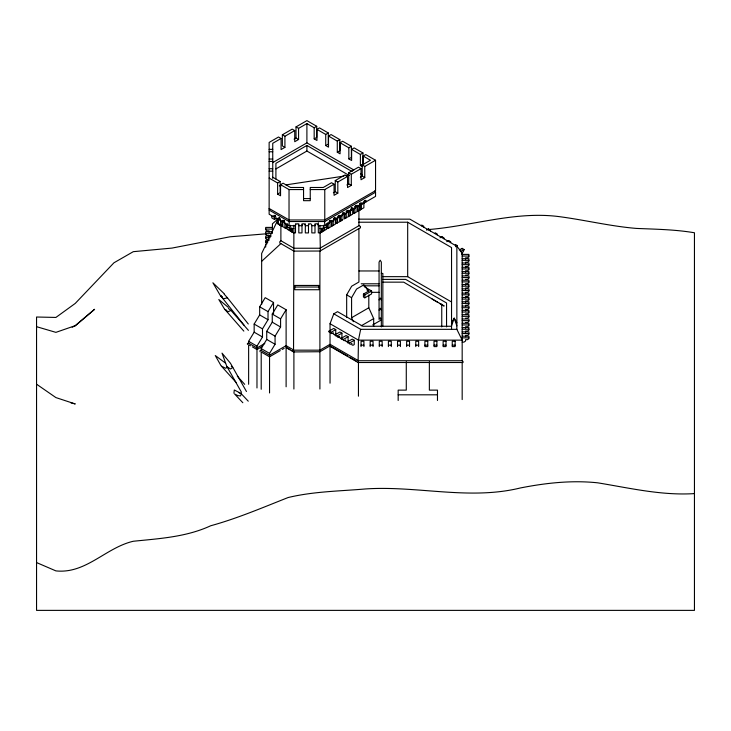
<?xml version="1.0" encoding="UTF-8"?>
<svg xmlns="http://www.w3.org/2000/svg" width="731" height="731" viewBox="0 0 731 731"><rect width="100%" height="100%" fill="white"/><g stroke="black" fill="none" stroke-linecap="round" stroke-linejoin="round"><path stroke-width="1.1" d="M233.938 393.278L234.285 389.988L240.892 393.36M295.488 225.057L296.32 223.942A1.736 1.425 0 0 1 297.974 223.942L298.805 225.057M301.994 225.057L302.817 223.942A1.736 1.425 0 0 1 304.48 223.942L305.311 225.057M308.491 225.057L309.323 223.942A1.736 1.425 0 0 1 310.986 223.942L311.817 225.057L311.817 232.915L314.997 232.915L314.997 223.814M314.997 225.057L315.829 223.942A1.736 1.425 0 0 1 317.482 223.942L318.314 225.057M330.037 383.181L330.037 323.732L333.793 313.827L360.648 329.334L358.446 340.134L358.099 362.503L330.037 346.302M451.539 325.88L454.198 318.131L456.857 322.81M238.936 392.702L241.349 393.835L240.517 395.891L237.94 395.635L234.633 394.018L242.847 402.744M277.442 220.744L261.652 253.511L261.652 304.471M451.539 322.81L454.198 318.131L456.857 325.88M346.668 317.565L346.668 294.858L351.666 286.205L358.921 282.011L358.921 228.593L360.456 227.871L360.456 226.436L358.921 225.715L319.904 248.238L293.899 248.238L280.887 240.727L280.887 224.591M353.356 321.667L351.584 317.729L351.584 297.7L356.582 289.037L363.846 284.852L368.808 290.984L363.435 294.09L363.435 297.014L364.824 297.819L371.595 293.908L371.595 290.984L364.668 286.991M379.06 299.92L380.193 298.029L381.326 299.92M379.06 310.136L380.193 308.244L381.326 310.136M264.768 343.469L256.974 347.974L248.631 343.159L248.631 341.322L254.16 332.185L254.16 324.061L259.679 314.924L259.679 306.81L265.198 297.663L273.54 302.479L273.54 313.709M256.974 387.969L256.974 346.138L262.493 337L262.493 328.877L268.012 319.739L268.012 311.616L273.54 302.479M358.099 362.503L463.025 362.503L463.025 361.479L462.175 360.721L358.446 360.721L330.037 344.319L319.904 350.167L293.899 350.167L286.113 345.672L269.547 355.229L261.205 350.423L261.205 348.586L266.724 339.449L266.724 331.326L272.252 322.188L272.252 314.065L277.771 304.928L286.113 309.743L286.113 386.79M269.547 392.967L269.547 353.402L275.066 344.255L275.066 336.141L280.585 326.995L280.585 318.88L286.113 309.743M327.78 223.403L326.666 224.518L326.666 229.251L323.184 231.023L323.184 228.776M328.95 222.251L329.736 221.466M332.121 220.899L330.997 222.014L330.997 226.747L327.515 228.52L327.515 222.891M333.281 219.748L334.067 218.962M336.452 218.395L335.337 219.51L335.337 224.243L331.856 226.025L331.856 221.511M337.621 217.244L338.407 216.458M338.672 217.125L337.548 218.231L337.548 222.964L336.187 223.522L336.187 217.884M340.792 215.892L339.668 217.006L339.668 221.74L338.307 222.297M341.953 214.74L342.738 213.955M346.119 211.524L346.933 210.711L348.833 211.807L350.953 210.583L350.953 209.934A1.563 0.905 -60 0 1 352.059 208.015A1.563 0.905 -60 0 1 353.174 208.655L353.174 209.304L351.273 208.207M345.123 213.397L343.999 214.503L343.999 219.236M346.293 212.237L347.079 211.451M347.335 212.118L346.22 213.233L346.22 217.957L344.858 218.514L344.858 212.876M349.464 210.893L348.34 212.008L348.34 216.732L346.978 217.29M350.624 209.733L351.41 208.956M354.791 206.517L355.604 205.703L357.505 206.809L359.625 205.575L359.625 204.936A1.563 0.905 -60 0 1 360.73 203.008A1.563 0.905 -60 0 1 361.845 203.657L361.836 204.305L359.944 203.209M354.955 207.229L355.75 206.453M356.006 207.111L354.891 208.225L354.891 212.959L353.53 213.507L353.53 209.002M358.126 205.886L357.011 207.001L357.011 211.734L353.53 213.507M359.296 204.726L360.081 203.949M360.346 204.607L359.223 205.722L359.223 210.455L357.861 211.003L357.861 205.365M261.652 261.323L280.887 243.615L293.899 251.117L320.352 251.025L319.904 225.239M280.887 240.727L279.809 241.705L279.809 243.149L280.887 243.615M277.743 219.154L272.425 223.823L272.425 232.266M227.505 366.962L225.687 368.287L221.365 366.103L236.369 382.724M286.113 347.654L293.542 351.94L319.904 351.73L330.037 345.882L347.673 356.061M294.739 130.593L284.916 136.268L284.916 147.37L282.358 145.898L282.358 134.787L292.181 129.122L294.739 130.593L294.739 141.704L298.577 139.484L298.577 128.373L306.901 123.566L314.175 127.77L316.724 126.289L316.724 137.401L314.175 138.872L314.175 127.77M298.577 139.484L296.018 138.013L296.018 126.902L306.901 120.624L316.724 126.289M284.916 147.37L281.07 149.59L281.07 138.479L272.745 143.285L272.745 178.419M294.1 139.118L296.018 138.013M316.962 129.378L319.511 127.898L328.283 132.96L328.283 144.071L325.724 145.542L325.724 134.44L316.962 129.378L316.962 140.48L314.175 138.872M272.745 162.584L306.901 142.865L353.822 169.957M352.187 171.593L306.901 145.442L275.907 163.342L275.907 179.049M325.724 134.44L328.283 132.96M328.511 136.048L331.061 134.568L339.833 139.63L339.833 150.741L337.283 152.212L337.283 141.11L328.511 136.048L328.511 147.15L325.724 145.542M275.907 168.934L306.901 151.043L348.87 175.276M337.283 141.11L339.833 139.63M340.061 142.719L342.62 141.238L351.383 146.301L351.383 157.412L348.833 158.883L348.833 147.781L340.061 142.719L340.061 153.821L337.283 152.212M277.616 182.978L280.165 181.507L280.165 192.609L277.616 194.09L277.616 182.978L269.136 178.081M277.616 194.09L280.549 195.78L280.549 184.669L283.098 183.198L290.527 187.483L303.557 187.483L303.557 200.678L310.246 200.678L310.246 187.483L323.285 187.483L331.518 182.732L334.067 184.203L334.067 195.314L337.813 193.148L337.813 182.037L347.545 176.418L347.545 187.529L351.291 185.372L351.291 174.261L361.013 168.642L361.013 179.753L364.76 177.587L364.76 166.476L375.551 160.253L375.551 190.663L324.537 220.022L324.774 225.696L318.314 225.696M348.833 147.781L351.383 146.301M351.62 149.38L354.17 147.909L362.941 152.971L362.941 164.082L360.383 165.553L360.383 154.451L351.62 149.38L351.62 160.491L348.833 158.883M360.383 154.451L362.941 152.971M363.17 164.941L363.17 156.05L365.719 154.579L375.551 160.253M337.813 193.148L335.264 191.677L335.264 180.566L344.986 174.947L347.545 176.418M351.291 185.372L348.733 183.892L348.733 172.79L358.464 167.171L361.013 168.642M364.76 177.587L362.21 176.116L362.21 165.005L370.443 160.253L363.17 156.05M281.07 138.479L278.52 137.008L269.136 142.426L269.136 214.22L273.641 216.815L275.541 215.718M310.246 189.567L324.774 189.567L334.067 184.203M271.822 215.746L271.822 217.92L274.481 219.455L276.327 218.386M273.641 216.815L273.641 216.166A1.563 0.905 60 0 1 274.746 215.526A1.563 0.905 60 0 1 275.852 217.445L275.852 218.094L277.972 219.318L279.872 218.222M277.972 219.318L277.972 218.67A1.563 0.905 60 0 1 279.087 218.03A1.563 0.905 60 0 1 280.192 219.949L280.192 220.598L282.312 221.822L284.213 220.725M333.391 192.756L335.264 191.677M346.86 184.98L348.733 183.892M360.337 177.194L362.21 176.116M361.836 204.305L375.551 196.392L375.551 192.226L324.774 221.539L289.028 221.539L269.136 210.053L269.721 209.523L269.136 208.49L289.275 220.022L289.028 225.696L295.488 225.696M324.774 225.696L329.279 223.101L329.279 222.452A1.563 0.905 -60 0 1 330.385 220.534A1.563 0.905 -60 0 1 331.49 221.173L331.49 221.822L329.59 220.725M331.49 221.822L333.619 220.598L333.619 219.949A1.563 0.905 -60 0 1 334.725 218.03A1.563 0.905 -60 0 1 335.831 218.67L335.831 219.318L333.93 218.222M335.831 219.318L337.95 218.094L337.95 217.445A1.563 0.905 -60 0 1 339.056 215.526A1.563 0.905 -60 0 1 340.162 216.166L340.162 216.815L338.261 215.718M340.162 216.815L342.282 215.59L342.282 214.941A1.563 0.905 -60 0 1 343.396 213.023A1.563 0.905 -60 0 1 344.502 213.662L344.502 214.311L342.601 213.214M344.502 214.311L346.622 213.086L346.622 212.438A1.563 0.905 -60 0 1 347.728 210.519A1.563 0.905 -60 0 1 348.833 211.158L348.833 211.807M353.174 209.304L355.293 208.079L355.293 207.43A1.563 0.905 -60 0 1 356.399 205.512A1.563 0.905 -60 0 1 357.505 206.16L357.505 206.809M319.904 228.492L323.659 228.492L326.318 226.957L326.318 223.704M336.187 223.522L337.247 222.909M340.527 216.504L340.527 221.018L342.647 219.793M344.858 218.514L345.918 217.902M349.19 210.373L349.19 216.011L352.671 214.229L352.671 209.505M357.861 211.003L363.883 207.778L363.883 201.738M358.921 228.593L319.904 251.117L319.904 389.029M426.538 230.018L428.448 228.913L430.477 230.091L430.477 230.932M440.007 237.794L441.917 236.689L443.945 237.867L443.945 238.708M261.844 346.722L256.974 349.537L252.341 346.869M446.742 241.678L448.651 240.581L450.68 241.751L450.68 242.601M363.435 294.09L364.824 294.895L371.595 290.984M333.793 313.827L337.548 311.662L362.85 326.264L451.539 326.264M455.504 246.74L457.414 245.643L457.414 246.484M280.265 350.606L269.547 356.801L261.205 351.986L261.205 389.285M282.212 349.482L284.158 348.358M459.26 250.002L462.12 248.357L464.148 249.527L463.162 251.903L461.773 252.707L461.773 254.068M460.338 251.729L464.148 249.527M351.584 317.729L368.808 307.778L368.808 294.977M329.946 332.422L328.968 332.029L328.968 331.18L333.729 328.438L335.757 329.608L335.757 333.884L334.496 334.615L333.373 334.158L333.373 332.797L331.984 333.601L330.997 333.199L330.997 332.358L335.757 329.608M336.114 335.986L335.127 335.584L335.127 334.743L339.888 331.993L341.925 333.162L341.925 337.448L340.655 338.17L339.531 337.722L339.531 336.351L338.142 337.155L337.165 336.763L337.165 335.913L341.925 333.162M361.242 325.798L373.687 318.615L368.808 307.778M342.282 339.54L341.295 339.147L341.295 338.298L346.055 335.556L348.084 336.726L348.084 341.002L346.823 341.733L345.699 341.276L345.699 339.915L344.31 340.719L343.323 340.317L343.323 339.476L348.084 336.726M372.746 324.911L381.326 319.95L380.193 317.784L379.06 319.41L379.06 262.091L380.193 260.199L381.326 262.091L381.326 326.903M348.44 343.104L347.463 342.702L347.463 341.861L352.223 339.111L354.252 340.28L354.252 344.566L352.991 345.288L351.858 344.84L351.858 343.469L350.469 344.274L349.491 343.881L349.491 343.031L354.252 340.28M358.921 225.715L358.921 210.391L361.406 209.203L361.406 203.995M375.551 190.663L374.72 191.047L375.551 192.226M72.195 327.196L75.247 325.816L94.601 309.286L75.247 325.66L55.903 332.358L36.55 326.684M248.421 330.348L230.996 310.456L228.008 311.735L224.782 309.35L243.825 331.106M358.921 210.391L360.282 209.843L360.282 205.109M349.19 216.011L350.551 215.453L350.551 210.729L351.675 209.614L351.675 207.787M340.527 221.018L341.88 220.46L341.88 215.727L343.003 214.622L343.003 212.785M331.856 226.025L333.208 225.468L333.208 220.735L334.332 219.62L334.332 217.792M327.515 228.52L328.877 227.971L328.877 223.238L330.001 222.123L330.001 220.296M323.184 231.023L324.546 230.475L324.546 227.633M248.302 324.007L227.469 297.837L223.394 298.769L220.387 295.452L222.27 296.713M248.631 343.159L247.434 343.433L247.434 344.456M261.205 350.423L260.008 350.697L260.008 351.712M279.251 185.893L281.481 185.555M285.931 184.888L343.862 176.116M346.092 175.778L349.436 175.276M426.776 229.68C470.983 226.482 514.341 210.83 558.996 216.604C584.891 219.985 610.339 226.263 636.399 228.419C655.798 229.242 675.261 229.507 694.45 232.769L694.45 610.376L36.55 610.376L36.55 317.016L55.903 317.437L75.247 303.42L113.954 262.785L133.298 251.674L172.004 248.083L230.046 236.798L266.477 233.783M269.136 149.362L272.745 149.362M269.136 151.765L272.745 151.765M269.136 159.047L272.745 159.047M269.136 161.45L272.745 161.45M269.136 168.742L272.745 168.742M269.136 171.145L272.745 171.145M280.549 184.669L289.028 189.567L303.557 189.567M303.557 198.594L310.246 198.594M358.619 219.154L409.881 219.154L456.857 246.274L462.175 252.743L462.175 360.721M358.894 222.224L407.679 222.224L451.539 247.553L451.539 329.334M298.805 225.696L301.994 225.696M305.311 225.696L308.491 225.696M311.817 225.696L314.997 225.696M272.425 227.405L265.691 227.405L265.691 229.899L267.08 230.868L269.045 230.868L269.045 232.23M287.484 223.704L287.484 226.957L290.143 228.492L293.899 228.492M265.691 229.059L272.425 229.059M272.425 231.709L265.691 231.709L265.691 234.212L267.08 235.172L269.045 235.172L269.045 236.533M265.691 233.363L272.425 233.363M271.302 236.012L265.691 236.012L265.691 238.516L267.08 239.485L269.045 239.485M265.691 237.676L270.187 237.676M269.063 240.316L265.691 240.316L265.691 242.82L267.08 243.788M265.691 241.979L267.939 241.979M462.175 254.397L468.909 254.397L468.909 256.892L467.511 257.86L465.556 257.86L465.556 259.222M462.175 256.051L468.909 256.051M462.175 258.701L468.909 258.701L468.909 261.205L467.511 262.164L465.556 262.164L465.556 263.525M462.175 260.355L468.909 260.355M462.175 263.005L468.909 263.005L468.909 265.508L467.511 266.468L465.556 266.468L465.556 267.838M462.175 264.659L468.909 264.659M462.175 267.308L468.909 267.308L468.909 269.812L467.511 270.781L465.556 270.781L465.556 272.142M462.175 268.971L468.909 268.971M359.003 270.963L379.06 270.963M462.175 271.612L468.909 271.612L468.909 274.116L467.511 275.084L465.556 275.084M381.326 273.412L382.852 273.412L382.852 325.971M462.175 273.275L468.909 273.275M462.175 275.925L468.909 275.925L468.909 278.42L467.511 279.388L465.556 279.388M382.852 276.656L407.679 276.656L451.539 301.985M462.175 277.579L468.909 277.579M382.852 279.388L405.687 279.388L446.55 302.981L446.55 326.903M462.175 280.229L468.909 280.229L468.909 282.733L467.511 283.692L465.556 283.692L465.556 285.053M462.175 281.883L468.909 281.883M382.852 282.157L403.695 282.157L444.156 306.024L439.505 303.347M361.233 283.792L379.06 283.792M462.175 284.533L468.909 284.533L468.909 287.036L467.511 288.005L465.556 288.005L465.556 289.366M363.398 285.821L379.06 285.821M462.175 286.196L468.909 286.196M294.785 287.018L319.018 287.018M462.175 288.836L468.909 288.836L468.909 291.34L467.511 292.309L465.556 292.309L465.556 293.67M462.175 290.499L468.909 290.499M371.229 292.327L379.06 292.327M462.175 293.14L468.909 293.14L468.909 295.644L467.511 296.612L465.556 296.612L465.556 297.974M462.175 294.803L468.909 294.803M462.175 297.453L468.909 297.453L468.909 299.957L467.511 300.916L465.556 300.916L465.556 302.278M462.175 299.107L468.909 299.107M462.175 301.757L468.909 301.757L468.909 304.26L467.511 305.22L465.556 305.22L465.556 306.591M462.175 303.411L468.909 303.411M462.175 306.061L468.909 306.061L468.909 308.564L467.511 309.533L465.556 309.533L465.556 310.894M462.175 307.724L468.909 307.724M462.175 310.364L468.909 310.364L468.909 312.868L467.511 313.837L465.556 313.837M462.175 312.027L468.909 312.027M462.175 314.677L468.909 314.677L468.909 317.172L467.511 318.14L465.556 318.14M462.175 316.331L468.909 316.331M462.175 318.981L468.909 318.981L468.909 321.485L467.511 322.444L465.556 322.444M462.175 320.635L468.909 320.635M462.175 323.285L468.909 323.285L468.909 325.788L467.511 326.757L465.556 326.757L465.556 328.118M462.175 324.939L468.909 324.939M462.175 327.589L468.909 327.589L468.909 330.092L467.511 331.061L465.556 331.061L465.556 332.422M462.175 329.252L468.909 329.252M360.648 329.334L456.857 329.334L462.175 340.134L358.446 340.134L330.037 323.732M462.175 331.892L468.909 331.892L468.909 334.396L467.511 335.365L465.556 335.365L465.556 336.726M462.175 333.555L468.909 333.555M462.175 336.205L468.909 336.205L468.909 338.7L467.511 339.668L465.556 339.668L465.556 341.03L463.957 342.135L462.175 342.135M462.175 337.859L468.909 337.859M361.05 345.169L363.919 345.169M370.169 345.169L373.038 345.169M379.288 345.169L382.158 345.169M388.408 345.169L391.286 345.169M397.527 345.169L400.405 345.169M406.655 345.169L409.524 345.169M415.775 345.169L418.644 345.169M424.894 345.169L427.763 345.169M434.013 345.169L436.882 345.169M443.132 345.169L446.011 345.169M452.251 345.169L455.13 345.169M398.167 394.813L437.476 394.813M694.45 493.599C661.701 495.709 629.766 488.052 597.702 482.825C571.806 480.075 545.737 482.963 520.298 487.979C469.165 500.534 417.145 485.475 365.5 488.948C339.641 491.177 313.435 491.424 288.096 497.546C262.52 507.634 237.283 518.462 210.702 525.763C186.378 537.038 159.532 538.573 133.298 541.26C105.684 547.656 86.002 574.063 55.903 570.893L36.55 562.568M70.953 402.863L75.247 403.951L55.903 397.582L36.55 384.195M331.335 332.989L332.468 333.446M337.503 336.543L338.627 337M281.956 221.511L281.956 226.025L280.594 225.468L280.594 220.735L279.47 219.62L279.47 217.792M286.287 224.015L286.287 228.52L284.926 227.971L284.926 223.238L283.811 222.123L283.811 220.296M290.618 228.776L290.618 231.023L289.266 230.475L289.266 227.633M224.782 309.35L226.637 310.401M296.018 126.902L298.577 128.373M362.21 165.005L364.76 166.476M360.383 165.553L362.247 166.631M360.666 173.905L362.622 175.038M348.733 172.79L351.291 174.261M282.358 134.787L284.916 136.268M457.414 245.643L455.386 244.465L455.386 245.314M335.264 180.566L337.813 182.037M364.276 200.705L366.176 201.802L366.176 201.153A1.563 0.905 -60 0 0 365.071 200.504A1.563 0.905 -60 0 0 363.965 202.432L363.965 203.081M362.567 202.834L363.353 203.291M272.745 177.222L280.165 181.507M432.076 299.052L437.65 302.269M289.028 225.696L284.523 223.101L284.523 222.452A1.563 0.905 60 0 0 283.418 220.534A1.563 0.905 60 0 0 282.312 221.173L282.312 221.822M281.956 226.025L277.387 223.631L277.387 218.606M286.287 228.52L282.806 226.747L282.806 222.014L281.682 220.899M290.618 231.023L287.146 229.251L287.146 224.518M366.852 289.851L368.808 290.984M346.668 294.858L351.584 297.7M328.968 331.18L330.997 332.358M335.127 334.743L337.165 335.913M341.295 338.298L343.323 339.476M347.463 341.861L349.491 343.031M349.628 357.194L356.49 361.151M259.679 306.81L268.012 311.616M272.252 314.065L280.585 318.88M259.679 314.924L268.012 319.739M272.252 322.188L280.585 326.995M254.16 324.061L262.493 328.877M266.724 331.326L275.066 336.141M287.082 347.792L290.006 349.482M291.952 350.606L293.899 351.73L293.899 389.029M254.16 332.185L262.493 337M266.724 339.449L275.066 344.255M248.631 341.322L256.974 346.138M261.205 348.586L269.547 353.402M250.486 345.79L248.631 344.721L248.631 384.287M241.55 392.392L227.021 366.724L230.567 369.018L232.796 367.391L231.298 366.322M278.968 224.07L280.887 225.413L279.534 224.764M225.559 363.143L215.27 355.54L221.018 365.719M278.968 223.978L280.887 225.413L278.41 224.225L278.41 219.008M228.401 308.464L230.996 310.456M228.3 307.376L218.807 299.527L224.454 308.975M227.021 366.724L228.547 368.15M224.198 293.725L212.895 282.787L219.985 294.949M284.067 221.466L284.852 222.251M279.735 218.962L280.521 219.748M241.349 393.835L248.266 401.191M237.301 376.145L244.702 384.351M224.17 294.154L227.469 297.837M220.387 295.452L244.09 325.222M246.457 391.514L230.457 363.252L222.023 353.128L226.738 366.222M462.175 362.284L462.175 399.583M462.12 248.357L462.12 249.198M456.857 246.274L456.857 329.334M448.651 240.581L448.651 241.422M441.917 236.689L441.917 237.538M441.752 304.133L441.752 326.912M437.476 400.497L437.476 390.126L429.362 390.126L429.362 361.717M437.211 234.825L437.211 233.975L435.183 232.805L435.183 233.646M428.448 228.913L428.448 229.762M423.742 227.049L423.742 226.199L421.714 225.029L421.714 225.87M418.644 346.595L418.644 341.286L415.775 341.286L415.775 346.595M409.524 346.595L409.524 341.286L406.655 341.286L406.655 346.595M407.679 222.224L407.679 276.656M406.281 361.717L406.281 390.126L398.167 390.126L398.167 400.497M400.405 346.595L400.405 341.286L397.527 341.286L397.527 346.595M391.286 346.595L391.286 341.286L388.408 341.286L388.408 346.595M382.158 346.595L382.158 341.286L379.288 341.286L379.288 346.595M373.687 318.615L373.687 326.41M373.038 346.595L373.038 341.286L370.169 341.286L370.169 346.595M364.824 294.895L364.824 297.819M363.919 346.595L363.919 341.286L361.05 341.286L361.05 346.595M358.446 362.284L358.446 396.193M324.774 189.567L324.774 219.967L289.028 219.967L289.028 189.567M323.659 225.239L323.659 228.492M322.389 228.602L322.389 231.736L318.314 232.915L318.314 222.772M322.325 227.971L322.325 231.754L319.904 232.915L321.357 232.33L321.357 228.3M308.491 223.814L308.491 232.915L305.311 232.915L305.311 223.814M306.901 123.566L306.901 142.865M306.901 145.442L306.901 151.043M301.994 223.814L301.994 232.915L298.805 232.915L298.805 223.814M295.488 223.814L295.488 232.915L292.446 232.33L292.446 228.3M293.899 225.239L293.542 351.94M291.477 227.971L291.477 231.754L293.899 232.915L291.413 231.736L291.413 228.602M290.143 225.239L290.143 228.492M274.481 216.193L274.481 219.455M265.691 244.62L265.691 247.124M319.018 285.446L294.785 285.446L294.785 289.732L319.018 289.732L319.018 285.446M427.763 341.286L424.894 341.286L424.894 346.595L427.763 346.595L427.763 341.286M436.882 341.286L434.013 341.286L434.013 346.595L436.882 346.595L436.882 341.286M446.011 341.286L443.132 341.286L443.132 346.595L446.011 346.595L446.011 341.286M455.13 341.286L452.251 341.286L452.251 346.595L455.13 346.595L455.13 341.286"/></g></svg>
